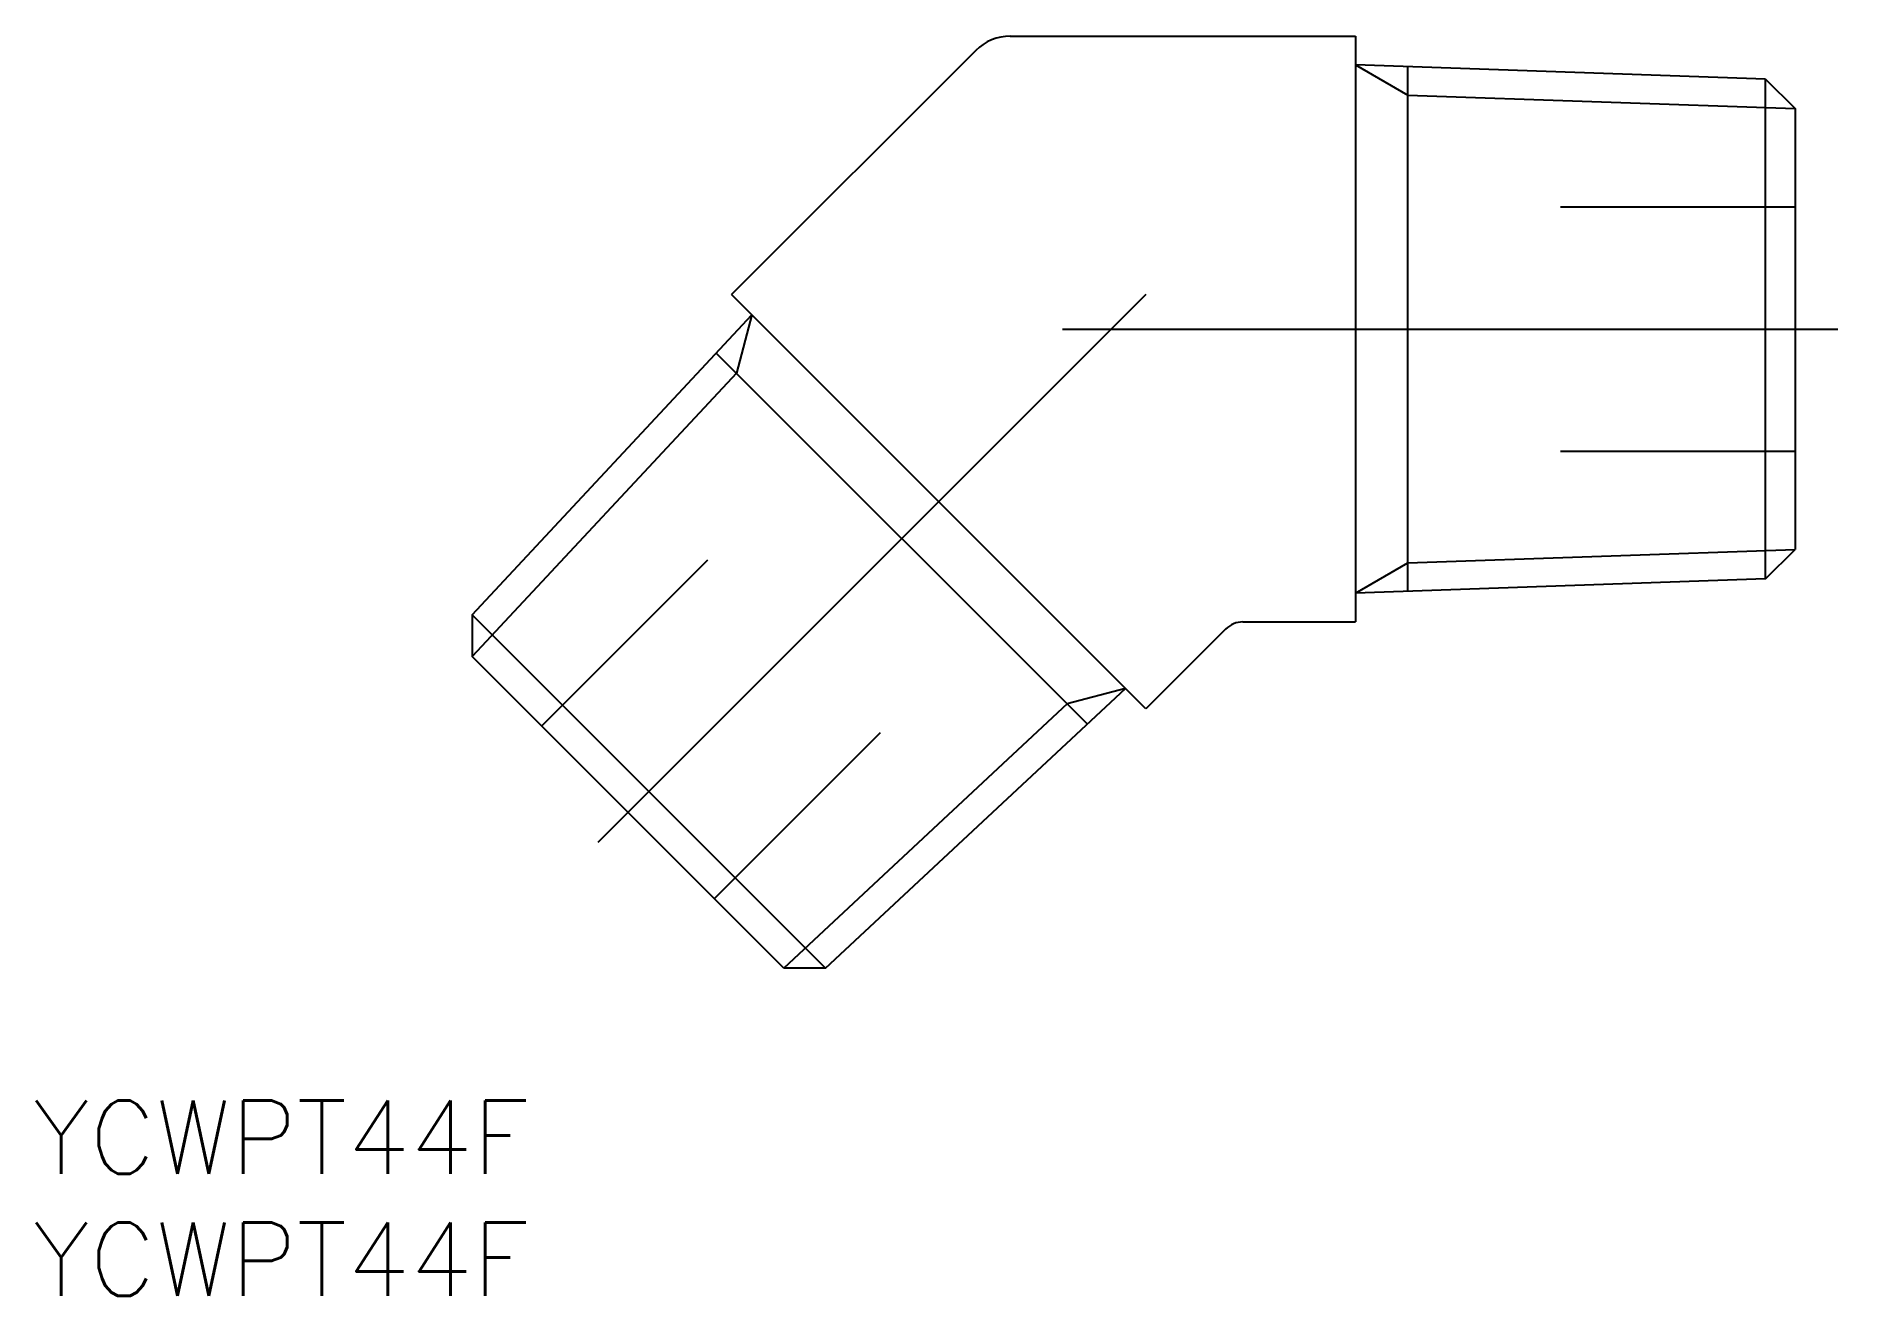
# Model space of a CAD drawing. Extents: x -72 to 2, y -39.6 to 12.
import ezdxf

# ---------------------------------------------------------------- set-up
doc = ezdxf.new("R2010")
doc.units = 0
doc.linetypes.add('CENTER', pattern=[50.8, 31.75, -6.35, 6.35, -6.35])
doc.linetypes.add('DASHED', pattern=[19.05, 12.7, -6.35])
doc.layers.get('0').update_dxf_attribs({"linetype": 'CONTINUOUS'})
doc.layers.add('CENTER', color=1, linetype='CENTER')
doc.styles.get("Standard").update_dxf_attribs({"font": 'txt.shx', "height": 3, "bigfont": 'bigfont.shx'})

msp = doc.modelspace()

# ---------------------------------------------------------------- linework, layer by layer
at = {"color": 7, "linetype": 'CONTINUOUS'}
for p, q in [((-32.142, 12), (-18, 12)), ((-18, 12), (-18, -12)), ((-33.556, 11.414), (-43.556, 1.414)), ((-1.204, 10.235), (-18, 10.821)), ((-15.858, -10.746), (-15.858, 10.746)), ((-1.204, -10.235), (-1.204, 10.235)), ((-1.204, 10.235), (0, 9.031)), ((0, 9.031), (0, -9.031)), ((-26.586, -15.556), (-43.556, 1.414)), ((-54.185, -11.711), (-42.723, 0.581)), ((-44.185, -0.987), (-28.987, -16.185)), ((-1.204, -10.235), (0, -9.031)), ((-1.204, -10.235), (-18, -10.821)), ((-54.185, -11.711), (-39.711, -26.185)), ((-54.185, -11.711), (-54.185, -13.413)), ((-23.322, -12.293), (-26.586, -15.556)), ((-22.615, -12), (-18, -12)), ((-41.413, -26.185), (-54.185, -13.413)), ((-39.711, -26.185), (-27.419, -14.723)), ((-39.711, -26.185), (-41.413, -26.185))]:
    msp.add_line(p, q, dxfattribs=at)
at = {"color": 3, "linetype": 'CONTINUOUS'}
for p, q in [((-18, 10.821), (-15.858, 9.584)), ((-15.858, 9.584), (0, 9.031)), ((-42.723, 0.581), (-43.363, -1.809)), ((-43.363, -1.809), (-54.185, -13.413)), ((-18, -10.821), (-15.858, -9.584)), ((-15.858, -9.584), (0, -9.031)), ((-27.419, -14.723), (-29.809, -15.363)), ((-29.809, -15.363), (-41.413, -26.185))]:
    msp.add_line(p, q, dxfattribs=at)
at = {"color": 3, "linetype": 'DASHED'}
for p, q in [((-9.602, 5), (0, 5)), ((-9.602, -5), (0, -5)), ((-44.545, -9.474), (-51.335, -16.263)), ((-37.474, -16.545), (-44.263, -23.335))]:
    msp.add_line(p, q, dxfattribs=at)
at = {"color": 7, "linetype": 'CONTINUOUS'}
for centre, radius in [((-32.142, 10), 2), ((-22.615, -13), 1)]:
    msp.add_arc(centre, radius, 90, 135, dxfattribs=at)
at = {"layer": 'CENTER', "color": 1, "linetype": 'CENTER'}
for p, q in [((-26.586, 1.414), (-49.213, -21.213)), ((-30, 0), (2, 0))]:
    msp.add_line(p, q, dxfattribs=at)

# ---------------------------------------------------------------- texts
at = {"color": 7, "linetype": 'CONTINUOUS'}
for p in [(-72.173, -34.613), (-72.173, -39.613)]:
    msp.add_text('YCWPT44F', height=3, dxfattribs=at).set_placement(p)

doc.saveas('drawing.dxf')
